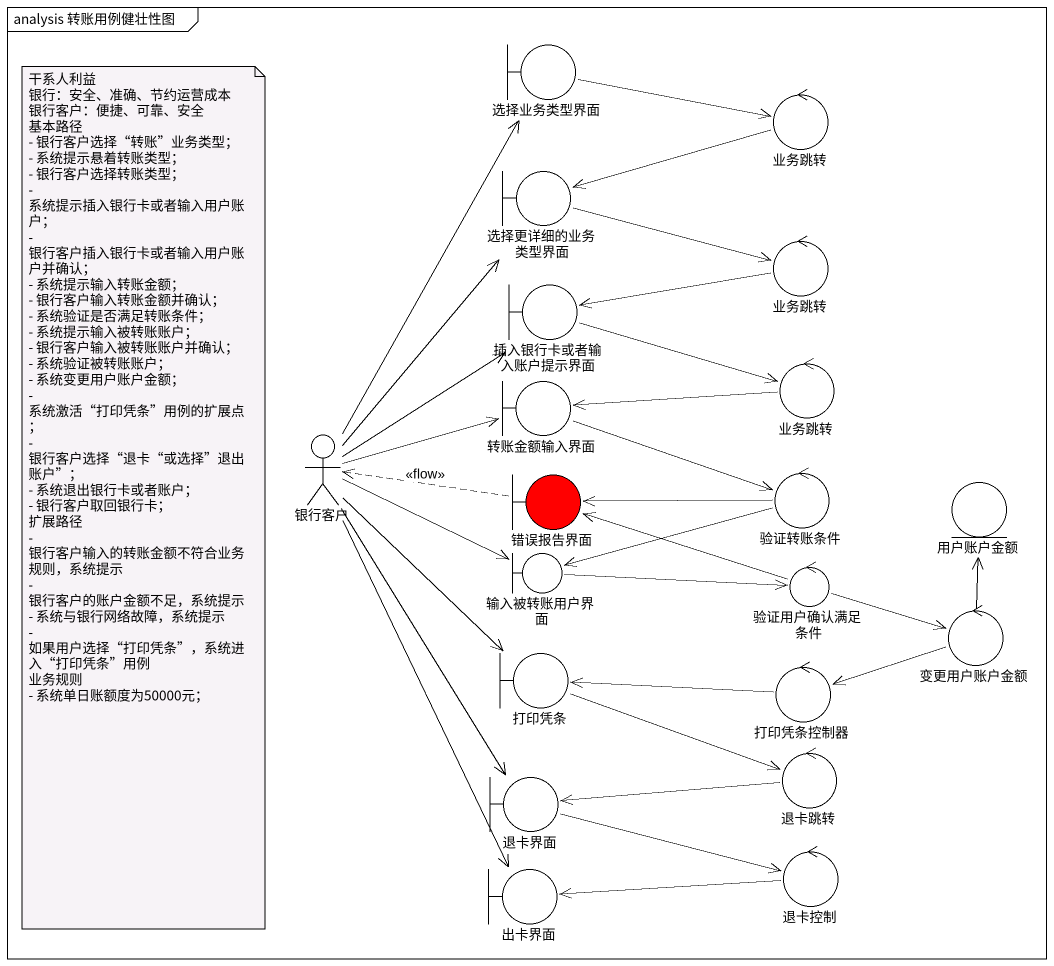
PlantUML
@startuml
mainframe analysis 转账用例健壮性图
boundary 选择业务类型界面
control 业务跳转
boundary 选择更详细的业务类型界面
control "业务跳转" as 业务跳转_2
boundary 插入银行卡或者输入账户提示界面
boundary 转账金额输入界面
control "业务跳转" as 业务跳转_3
actor 银行客户
boundary 错误报告界面 #FF0000
control 验证转账条件
entity 用户账户金额
boundary 输入被转账用户界面
control 验证用户确认满足条件
control 变更用户账户金额
boundary 打印凭条
control 打印凭条控制器
boundary 退卡界面
control 退卡跳转
boundary 出卡界面
control 退卡控制
选择业务类型界面 -right-> 业务跳转
业务跳转 -left-> 选择更详细的业务类型界面
选择更详细的业务类型界面 -right-> 业务跳转_2
业务跳转_2 -left-> 插入银行卡或者输入账户提示界面
插入银行卡或者输入账户提示界面 -right-> 业务跳转_3
转账金额输入界面 -right-> 验证转账条件
业务跳转_3 -left-> 转账金额输入界面
银行客户 -up-> 选择业务类型界面
银行客户 -up-> 选择更详细的业务类型界面
银行客户 -up-> 插入银行卡或者输入账户提示界面
银行客户 -right-> 转账金额输入界面
银行客户 -right-> 输入被转账用户界面
银行客户 --> 打印凭条
银行客户 --> 打印凭条
银行客户 --> 退卡界面
银行客户 --> 出卡界面
错误报告界面 .left.> 银行客户 : <<flow>>
验证转账条件 -left-> 错误报告界面
验证转账条件 -left-> 输入被转账用户界面
输入被转账用户界面 -right-> 验证用户确认满足条件
验证用户确认满足条件 -left-> 错误报告界面
验证用户确认满足条件 -right-> 变更用户账户金额
变更用户账户金额 -up-> 用户账户金额
变更用户账户金额 -left-> 打印凭条控制器
打印凭条 -right-> 退卡跳转
打印凭条控制器 -left-> 打印凭条
退卡界面 -right-> 退卡控制
退卡跳转 -left-> 退卡界面
退卡控制 -left-> 出卡界面
note as N1
  干系人利益
  银行：安全、准确、节约运营成本
  银行客户：便捷、可靠、安全
  基本路径
  - 银行客户选择“转账”业务类型；
  - 系统提示悬着转账类型；
  - 银行客户选择转账类型；
  - 系统提示插入银行卡或者输入用户账户；
  - 银行客户插入银行卡或者输入用户账户并确认；
  - 系统提示输入转账金额；
  - 银行客户输入转账金额并确认；
  - 系统验证是否满足转账条件；
  - 系统提示输入被转账账户；
  - 银行客户输入被转账账户并确认；
  - 系统验证被转账账户；
  - 系统变更用户账户金额；
  - 系统激活“打印凭条”用例的扩展点；
  - 银行客户选择“退卡“或选择”退出账户”；
  - 系统退出银行卡或者账户；
  - 银行客户取回银行卡；
  扩展路径
  - 银行客户输入的转账金额不符合业务规则，系统提示
  - 银行客户的账户金额不足，系统提示
  - 系统与银行网络故障，系统提示
  - 如果用户选择“打印凭条”，系统进入“打印凭条”用例
  业务规则
  - 系统单日账额度为50000元；
end note
@enduml
